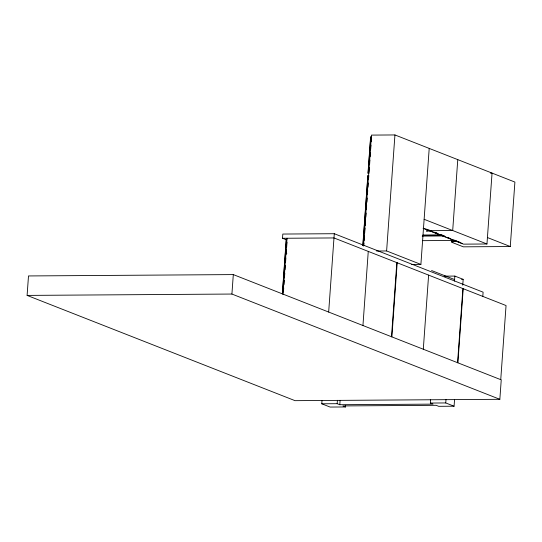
<?xml version="1.0" encoding="UTF-8"?>
<svg xmlns="http://www.w3.org/2000/svg" width="542" height="542" viewBox="0 0 542 542"><rect width="100%" height="100%" fill="white"/><g stroke="black" fill="none" stroke-linecap="round" stroke-linejoin="round"><path stroke-width="0.81" d="M27.1 295.404L28.496 275.946L233.311 274.591L501.242 379.854L499.846 399.305L295.031 400.667L27.1 295.404L231.915 294.049L499.846 399.305M231.915 294.049L233.311 274.591M286.447 239.828L282.511 238.277L282.809 234.049L334.285 233.71L483.105 292.179L482.807 296.406M282.328 293.839L283.473 277.822L284.448 277.816M286.122 254.53L286.244 252.843L285.261 252.85L283.513 277.287L284.489 277.28L284.794 273.066M282.45 293.798L283.574 278.141M283.649 277.064L285.363 253.168M285.438 252.091L286.366 239.205M283.026 294.326L287.043 238.25M283.425 292.145L283.723 287.931M283.967 284.557L284.272 280.349M285.031 269.699L285.336 265.485M285.58 262.111L285.878 257.897M286.461 249.787L286.278 252.308L285.302 252.315L286.264 238.887L287.24 238.88M286.643 247.274L287.003 242.233M345.613 405.274L345.491 406.954L330.092 407.056L321.765 403.79L322.009 400.43M328.669 312.057L334.285 233.71M430.592 399.684L430.355 403.045L433.099 404.129L339.787 404.718L337.165 403.688L337.409 400.328M339.787 404.718L340.091 400.518M362.808 245.655L367.835 175.479L368.817 175.472L368.513 179.646M362.944 245.418L367.937 175.791M368.126 173.108L370.708 137.126M363.513 246.061L371.466 135.1L394.935 134.944L514.9 182.071L510.279 246.522L463.342 246.834L451.913 242.349L452.035 240.668M363.784 245.648L363.967 243.141M364.143 240.641L364.502 235.628M364.685 233.121L365.044 228.107M365.22 225.601L365.579 220.587M365.823 217.247L366.121 213.067M366.358 209.727L366.656 205.547M366.9 202.207L367.198 198.026M367.435 194.686L367.733 190.513M367.977 187.166L368.275 182.993M369.027 172.492L369.387 167.512M369.624 164.192L369.922 160.046M370.159 156.726L370.457 152.573M370.694 149.253L370.992 145.1M371.229 141.78L371.527 137.634M362.944 325.525L368.262 251.407M429.21 148.406L420.897 264.415L386.615 250.953L394.935 134.944M391.507 336.745L396.825 262.626M391.88 336.887L397.191 262.775M426.459 231.122L426.961 231.095L427.082 229.408M423.302 349.231L428.614 275.119M457.773 159.633L452.692 230.526L429.223 230.682M454.562 399.495L454.074 406.215L445.754 402.943L445.991 399.583M454.487 281.115L454.846 276.074L444.311 276.142M462.753 285.228L463.173 279.347L454.846 276.074M457.577 362.7L462.888 288.581M457.888 362.822L463.207 288.71M423.045 228.257L463.498 244.144L486.967 243.988L492.048 173.094L490.374 173.108M500.74 379.657L506.052 305.539L333.98 237.938L282.511 238.277M451.899 241.041L454.237 240.147M454 240.499L451.791 241.346L452.821 241.475L455.761 240.343M451.913 242.349L455.68 240.892M371.588 136.801L370.606 136.808L367.991 173.332L368.966 173.325M429.501 230.235L428.519 230.242L445.422 236.881M426.961 231.095L429.481 231.075M422.868 235.099L442.048 234.971M442.387 235.242L422.604 235.37L442.035 235.431M422.204 236.102L443.16 235.96M422.733 240.662L452.069 240.465M376.561 251.021L386.615 250.953M411.676 264.476L420.897 264.415M461.554 279.354L463.173 279.347M321.765 403.79L337.165 403.688M430.355 403.045L445.754 402.943M454.074 406.215L438.674 406.317L436.114 405.308L342.869 405.924L345.491 406.954M431.574 270.526L454.101 279.367M487.427 237.545L510.279 246.522M424.129 219.3L486.967 243.988M435.646 232.653L437.95 233.555M442.557 235.37L444.86 236.271M426.412 229.137L427.943 229.74M428.661 230.018L432.448 231.509M433.959 232.105L437.746 233.588M441.534 235.079L444.562 236.271M447.827 237.552L450.104 238.446M454.65 240.228L459.948 242.315M424.142 228.521L428.044 230.059M446.188 237.186L462.319 243.521M285.261 252.85L286.833 253.466"/></g></svg>
